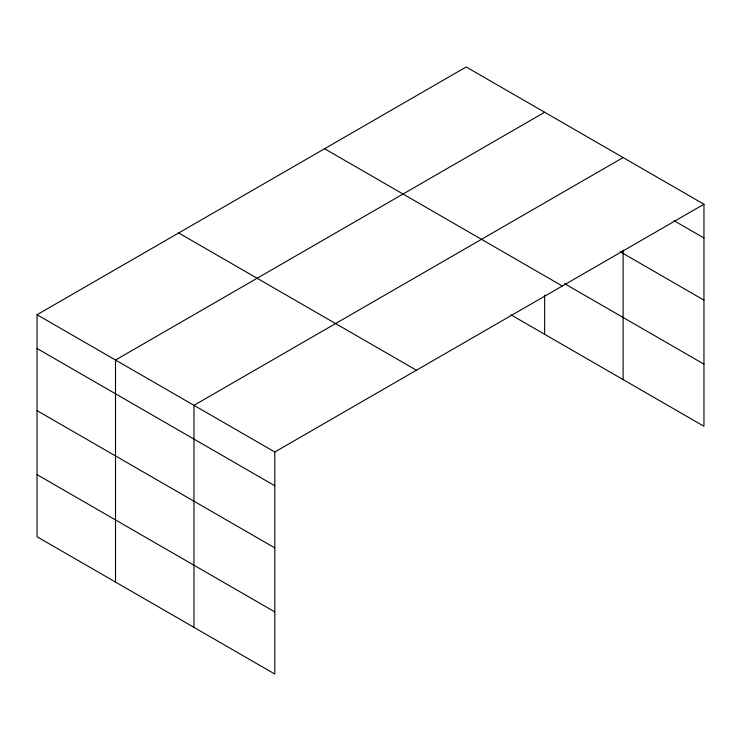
<?xml version="1.0" encoding="UTF-8"?>
<svg xmlns="http://www.w3.org/2000/svg" width="741" height="741" viewBox="0 0 741 741"><rect width="100%" height="100%" fill="white"/><g stroke="black" fill="none" stroke-linecap="round" stroke-linejoin="round"><path stroke-width="1.11" d="M703.95 204.229L466.2 66.968L37.05 314.73L37.05 536.771L274.8 674.032L274.8 452.001L703.95 204.229L703.95 426.27L510.892 314.805M544.654 112.261L115.503 360.033L115.503 582.065M623.116 157.564L193.966 405.327L193.966 627.368M674.014 220.707L703.95 237.991M620.134 251.727L703.95 300.124M564.522 283.636L703.95 364.137M324.577 148.728L562.326 285.998M178.674 232.97L416.423 370.231M37.05 314.73L274.8 452.001M37.05 348.492L274.8 485.753M37.05 410.625L274.8 547.886M37.05 474.638L274.8 611.899M623.116 250.004L623.116 379.596M544.654 295.177L544.654 334.302"/></g></svg>
